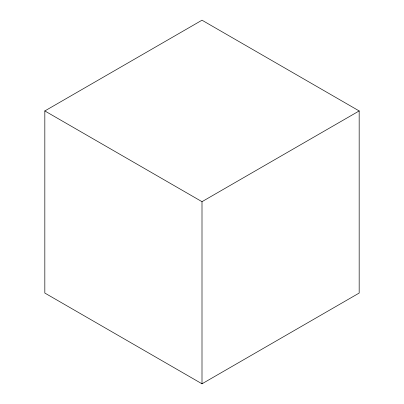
<?xml version="1.0" encoding="UTF-8"?>
<svg xmlns="http://www.w3.org/2000/svg" width="404" height="404" viewBox="0 0 404 404"><rect width="100%" height="100%" fill="white"/><g stroke="black" fill="none" stroke-linecap="round" stroke-linejoin="round"><path stroke-width="0.61" d="M44.829 110.943L202 20.2L359.171 110.943L359.171 293.057L202 383.8L44.829 293.057L44.829 110.943L202 201.682L359.171 110.943M202 201.682L202 383.8"/></g></svg>
